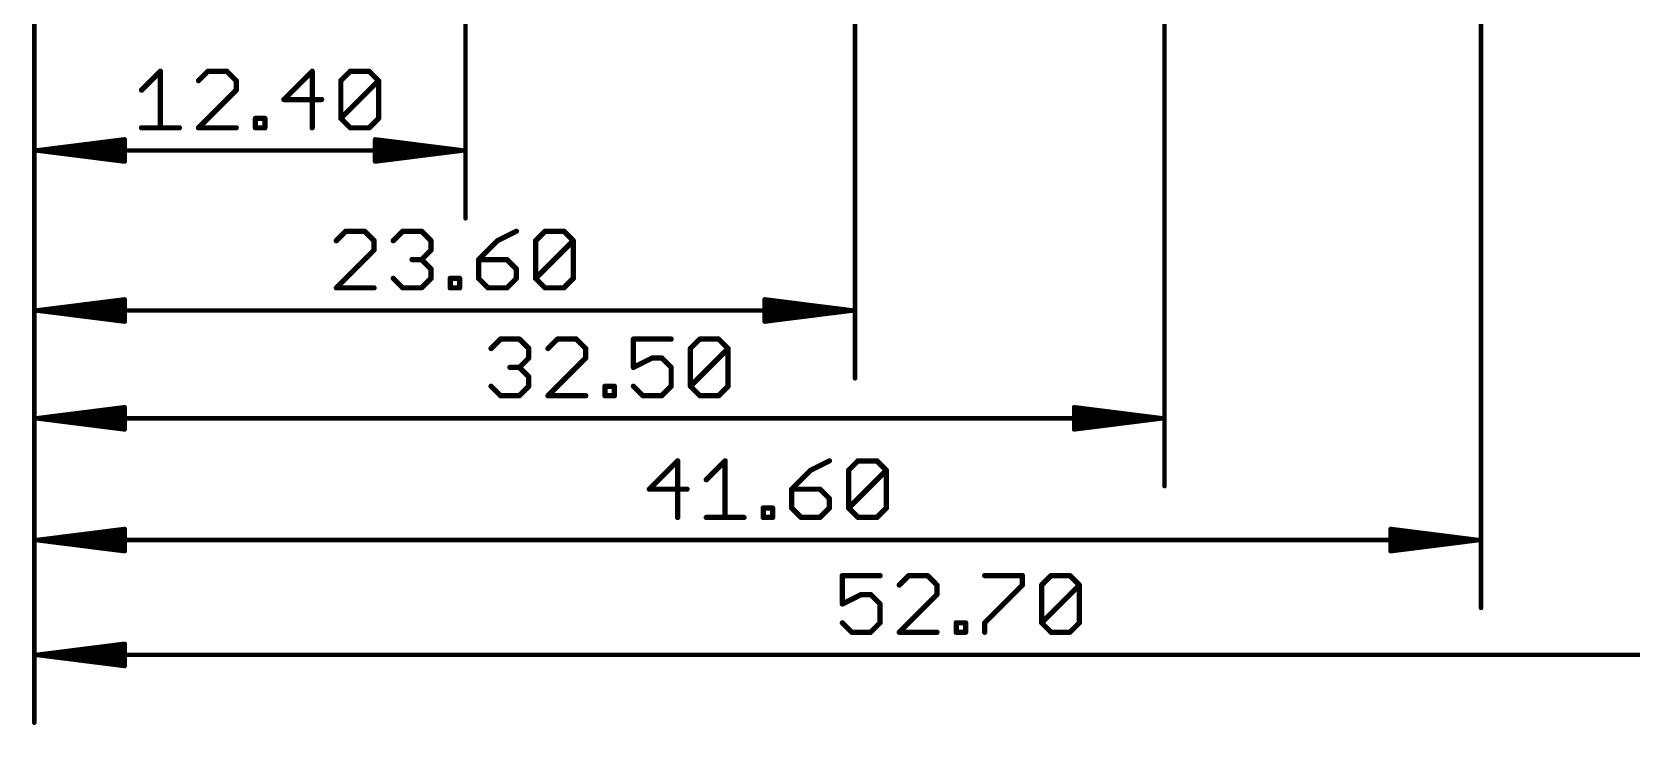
# Model space of a CAD drawing. Extents: x -8 to 72.9, y -20.5 to 38.
# Drawn here: x -0.07 to 45.94, y -20.52 to -0.6 of the extents above; entities that cross this region are included whole.
import ezdxf

# ---------------------------------------------------------------- set-up
doc = ezdxf.new("R2010")
doc.units = 0
doc.layers.add('47', color=253, linetype='CONTINUOUS')

msp = doc.modelspace()

# ---------------------------------------------------------------- linework, layer by layer
at = {"layer": '47'}
for points, const_width in [([(12.4, 7), (12.4, -5.95)], 0.13), ([(23.6, 7), (23.6, -10.55)], 0.13), ([(41.6, 7), (41.6, -17.15)], 0.13), ([(0, 5.8), (0, -5.95)], 0.13), ([(0, 5.7), (0, -17.15)], 0.13), ([(0, 5.6), (0, -13.65)], 0.13), ([(0, 4.2), (0, -10.55)], 0.13), ([(32.5, 4.1), (32.5, -13.65)], 0.13), ([(0, 3.9), (0, -20.45)], 0.13), ([(3.0852, -2.2646), (3.6275, -1.7223)], 0.1524), ([(3.6275, -1.7223), (3.6275, -3.3493)], 0.1524), ([(4.9935, -1.7223), (4.7224, -1.9935)], 0.1524), ([(5.5358, -1.7223), (4.9935, -1.7223)], 0.1524), ([(5.807, -1.9935), (5.5358, -1.7223)], 0.1524), ([(7.9916, -1.7223), (7.1781, -2.5358)], 0.1524), ([(7.9916, -3.3493), (7.9916, -1.7223)], 0.1524), ([(8.8152, -1.9935), (9.0864, -1.7223)], 0.1524), ([(9.0864, -1.7223), (9.6287, -1.7223)], 0.1524), ([(9.6287, -1.7223), (9.8999, -1.9935)], 0.1524), ([(4.7224, -3.3493), (5.807, -2.2646)], 0.1524), ([(5.807, -2.2646), (5.807, -1.9935)], 0.1524), ([(8.8152, -3.0781), (8.8152, -1.9935)], 0.1524), ([(8.8152, -3.0781), (9.8999, -1.9935)], 0.1524), ([(9.8999, -1.9935), (9.8999, -3.0781)], 0.1524), ([(7.1781, -2.5358), (8.2628, -2.5358)], 0.1524), ([(6.3595, -3.3493), (6.3595, -3.0781)], 0.1524), ([(6.3595, -3.0781), (6.6307, -3.0781)], 0.1524), ([(6.6307, -3.0781), (6.6307, -3.3493)], 0.1524), ([(9.0864, -3.3493), (8.8152, -3.0781)], 0.1524), ([(9.8999, -3.0781), (9.6287, -3.3493)], 0.1524), ([(0.065, -4), (2.6, -3.6808)], 0.13), ([(0.065, -4), (2.6, -3.74)], 0.13), ([(2.6, -3.6808), (2.6, -4.3192)], 0.13), ([(3.0852, -3.3493), (4.1699, -3.3493)], 0.1524), ([(5.807, -3.3493), (4.7224, -3.3493)], 0.1524), ([(6.6307, -3.3493), (6.3595, -3.3493)], 0.1524), ([(9.6287, -3.3493), (9.0864, -3.3493)], 0.1524), ([(12.335, -4), (9.8, -3.6808)], 0.13), ([(9.8, -3.6808), (9.8, -4.3192)], 0.13), ([(12.335, -4), (9.8, -3.74)], 0.13), ([(0.065, -4), (2.6, -3.87)], 0.13), ([(0.065, -4), (12.335, -4)], 0.13), ([(2.6, -4.3192), (0.065, -4)], 0.13), ([(2.6, -4.13), (0.065, -4)], 0.13), ([(2.6, -4.26), (0.065, -4)], 0.13), ([(12.335, -4), (9.8, -3.87)], 0.13), ([(9.8, -4.3192), (12.335, -4)], 0.13), ([(9.8, -4.13), (12.335, -4)], 0.13), ([(9.8, -4.26), (12.335, -4)], 0.13), ([(8.9564, -6.3223), (8.6852, -6.5935)], 0.1524), ([(9.4987, -6.3223), (8.9564, -6.3223)], 0.1524), ([(9.7699, -6.5935), (9.4987, -6.3223)], 0.1524), ([(10.3224, -6.5935), (10.5935, -6.3223)], 0.1524), ([(10.5935, -6.3223), (11.1359, -6.3223)], 0.1524), ([(11.1359, -6.3223), (11.407, -6.5935)], 0.1524), ([(13.8628, -6.3223), (13.3204, -6.5935)], 0.1524), ([(14.4152, -6.5935), (14.6864, -6.3223)], 0.1524), ([(14.6864, -6.3223), (15.2287, -6.3223)], 0.1524), ([(15.2287, -6.3223), (15.4999, -6.5935)], 0.1524), ([(8.6852, -7.9493), (9.7699, -6.8646)], 0.1524), ([(9.7699, -6.8646), (9.7699, -6.5935)], 0.1524), ([(11.407, -6.8646), (11.1359, -7.1358)], 0.1524), ([(11.407, -6.5935), (11.407, -6.8646)], 0.1524), ([(13.3204, -6.5935), (12.7781, -7.1358)], 0.1524), ([(14.4152, -7.6781), (14.4152, -6.5935)], 0.1524), ([(14.4152, -7.6781), (15.4999, -6.5935)], 0.1524), ([(15.4999, -6.5935), (15.4999, -7.6781)], 0.1524), ([(11.1359, -7.1358), (10.8647, -7.1358)], 0.1524), ([(11.1359, -7.1358), (11.407, -7.407)], 0.1524), ([(11.407, -7.407), (11.407, -7.6781)], 0.1524), ([(12.7781, -7.1358), (12.7781, -7.6781)], 0.1524), ([(13.5916, -7.1358), (12.7781, -7.1358)], 0.1524), ([(13.8628, -7.407), (13.5916, -7.1358)], 0.1524), ([(13.8628, -7.6781), (13.8628, -7.407)], 0.1524), ([(10.5935, -7.9493), (10.3224, -7.6781)], 0.1524), ([(11.407, -7.6781), (11.1359, -7.9493)], 0.1524), ([(11.9595, -7.9493), (11.9595, -7.6781)], 0.1524), ([(11.9595, -7.6781), (12.2307, -7.6781)], 0.1524), ([(12.2307, -7.6781), (12.2307, -7.9493)], 0.1524), ([(12.7781, -7.6781), (13.0493, -7.9493)], 0.1524), ([(13.5916, -7.9493), (13.8628, -7.6781)], 0.1524), ([(14.6864, -7.9493), (14.4152, -7.6781)], 0.1524), ([(15.4999, -7.6781), (15.2287, -7.9493)], 0.1524), ([(0.065, -8.6), (2.6, -8.2808)], 0.13), ([(0.065, -8.6), (2.6, -8.34)], 0.13), ([(2.6, -8.2808), (2.6, -8.9192)], 0.13), ([(9.7699, -7.9493), (8.6852, -7.9493)], 0.1524), ([(11.1359, -7.9493), (10.5935, -7.9493)], 0.1524), ([(12.2307, -7.9493), (11.9595, -7.9493)], 0.1524), ([(13.0493, -7.9493), (13.5916, -7.9493)], 0.1524), ([(15.2287, -7.9493), (14.6864, -7.9493)], 0.1524), ([(23.535, -8.6), (21, -8.2808)], 0.13), ([(21, -8.2808), (21, -8.9192)], 0.13), ([(23.535, -8.6), (21, -8.34)], 0.13), ([(0.065, -8.6), (2.6, -8.47)], 0.13), ([(0.065, -8.6), (23.535, -8.6)], 0.13), ([(2.6, -8.9192), (0.065, -8.6)], 0.13), ([(2.6, -8.73), (0.065, -8.6)], 0.13), ([(2.6, -8.86), (0.065, -8.6)], 0.13), ([(23.535, -8.6), (21, -8.47)], 0.13), ([(21, -8.9192), (23.535, -8.6)], 0.13), ([(21, -8.73), (23.535, -8.6)], 0.13), ([(21, -8.86), (23.535, -8.6)], 0.13), ([(13.1352, -9.6935), (13.4064, -9.4223)], 0.1524), ([(13.4064, -9.4223), (13.9487, -9.4223)], 0.1524), ([(13.9487, -9.4223), (14.2199, -9.6935)], 0.1524), ([(14.2199, -9.6935), (14.2199, -9.9646)], 0.1524), ([(15.0435, -9.4223), (14.7724, -9.6935)], 0.1524), ([(15.5859, -9.4223), (15.0435, -9.4223)], 0.1524), ([(15.857, -9.6935), (15.5859, -9.4223)], 0.1524), ([(15.857, -9.9646), (15.857, -9.6935)], 0.1524), ([(18.3128, -9.4223), (17.2281, -9.4223)], 0.1524), ([(17.2281, -9.4223), (17.2281, -10.2358)], 0.1524), ([(18.8652, -9.6935), (19.1364, -9.4223)], 0.1524), ([(18.8652, -10.7781), (18.8652, -9.6935)], 0.1524), ([(18.8652, -10.7781), (19.9499, -9.6935)], 0.1524), ([(19.1364, -9.4223), (19.6787, -9.4223)], 0.1524), ([(19.6787, -9.4223), (19.9499, -9.6935)], 0.1524), ([(19.9499, -9.6935), (19.9499, -10.7781)], 0.1524), ([(14.2199, -9.9646), (13.9487, -10.2358)], 0.1524), ([(14.7724, -11.0493), (15.857, -9.9646)], 0.1524), ([(17.2281, -10.2358), (17.7704, -9.9646)], 0.1524), ([(17.7704, -9.9646), (18.0416, -9.9646)], 0.1524), ([(18.0416, -9.9646), (18.3128, -10.2358)], 0.1524), ([(13.9487, -10.2358), (13.6775, -10.2358)], 0.1524), ([(13.9487, -10.2358), (14.2199, -10.507)], 0.1524), ([(14.2199, -10.507), (14.2199, -10.7781)], 0.1524), ([(18.3128, -10.2358), (18.3128, -10.7781)], 0.1524), ([(13.4064, -11.0493), (13.1352, -10.7781)], 0.1524), ([(13.9487, -11.0493), (13.4064, -11.0493)], 0.1524), ([(14.2199, -10.7781), (13.9487, -11.0493)], 0.1524), ([(15.857, -11.0493), (14.7724, -11.0493)], 0.1524), ([(16.4095, -11.0493), (16.4095, -10.7781)], 0.1524), ([(16.4095, -10.7781), (16.6807, -10.7781)], 0.1524), ([(16.6807, -11.0493), (16.4095, -11.0493)], 0.1524), ([(16.6807, -10.7781), (16.6807, -11.0493)], 0.1524), ([(17.4993, -11.0493), (17.2281, -10.7781)], 0.1524), ([(18.0416, -11.0493), (17.4993, -11.0493)], 0.1524), ([(18.3128, -10.7781), (18.0416, -11.0493)], 0.1524), ([(19.1364, -11.0493), (18.8652, -10.7781)], 0.1524), ([(19.6787, -11.0493), (19.1364, -11.0493)], 0.1524), ([(19.9499, -10.7781), (19.6787, -11.0493)], 0.1524), ([(0.065, -11.7), (2.6, -11.3808)], 0.13), ([(0.065, -11.7), (2.6, -11.44)], 0.13), ([(2.6, -11.3808), (2.6, -12.0192)], 0.13), ([(32.435, -11.7), (29.9, -11.3808)], 0.13), ([(29.9, -11.3808), (29.9, -12.0192)], 0.13), ([(32.435, -11.7), (29.9, -11.44)], 0.13), ([(0.065, -11.7), (2.6, -11.57)], 0.13), ([(0.065, -11.7), (32.435, -11.7)], 0.13), ([(2.6, -12.0192), (0.065, -11.7)], 0.13), ([(2.6, -11.83), (0.065, -11.7)], 0.13), ([(2.6, -11.96), (0.065, -11.7)], 0.13), ([(32.435, -11.7), (29.9, -11.57)], 0.13), ([(29.9, -12.0192), (32.435, -11.7)], 0.13), ([(29.9, -11.83), (32.435, -11.7)], 0.13), ([(29.9, -11.96), (32.435, -11.7)], 0.13), ([(18.4987, -12.9223), (17.6852, -13.7358)], 0.1524), ([(18.4987, -14.5493), (18.4987, -12.9223)], 0.1524), ([(19.3224, -13.4646), (19.8647, -12.9223)], 0.1524), ([(19.8647, -12.9223), (19.8647, -14.5493)], 0.1524), ([(22.8628, -12.9223), (22.3204, -13.1935)], 0.1524), ([(23.4152, -13.1935), (23.6864, -12.9223)], 0.1524), ([(23.6864, -12.9223), (24.2287, -12.9223)], 0.1524), ([(24.2287, -12.9223), (24.4999, -13.1935)], 0.1524), ([(22.3204, -13.1935), (21.7781, -13.7358)], 0.1524), ([(23.4152, -14.2781), (23.4152, -13.1935)], 0.1524), ([(23.4152, -14.2781), (24.4999, -13.1935)], 0.1524), ([(24.4999, -13.1935), (24.4999, -14.2781)], 0.1524), ([(17.6852, -13.7358), (18.7699, -13.7358)], 0.1524), ([(21.7781, -13.7358), (21.7781, -14.2781)], 0.1524), ([(22.5916, -13.7358), (21.7781, -13.7358)], 0.1524), ([(22.8628, -14.007), (22.5916, -13.7358)], 0.1524), ([(20.9595, -14.5493), (20.9595, -14.2781)], 0.1524), ([(20.9595, -14.2781), (21.2307, -14.2781)], 0.1524), ([(21.2307, -14.2781), (21.2307, -14.5493)], 0.1524), ([(21.7781, -14.2781), (22.0493, -14.5493)], 0.1524), ([(22.5916, -14.5493), (22.8628, -14.2781)], 0.1524), ([(22.8628, -14.2781), (22.8628, -14.007)], 0.1524), ([(23.6864, -14.5493), (23.4152, -14.2781)], 0.1524), ([(24.4999, -14.2781), (24.2287, -14.5493)], 0.1524), ([(19.3224, -14.5493), (20.407, -14.5493)], 0.1524), ([(21.2307, -14.5493), (20.9595, -14.5493)], 0.1524), ([(22.0493, -14.5493), (22.5916, -14.5493)], 0.1524), ([(24.2287, -14.5493), (23.6864, -14.5493)], 0.1524), ([(0.065, -15.2), (2.6, -14.8808)], 0.13), ([(0.065, -15.2), (2.6, -14.94)], 0.13), ([(0.065, -15.2), (2.6, -15.07)], 0.13), ([(0.065, -15.2), (41.535, -15.2)], 0.13), ([(2.6, -15.5192), (0.065, -15.2)], 0.13), ([(2.6, -15.33), (0.065, -15.2)], 0.13), ([(2.6, -15.46), (0.065, -15.2)], 0.13), ([(2.6, -14.8808), (2.6, -15.5192)], 0.13), ([(41.535, -15.2), (39, -14.8808)], 0.13), ([(39, -14.8808), (39, -15.5192)], 0.13), ([(41.535, -15.2), (39, -14.94)], 0.13), ([(41.535, -15.2), (39, -15.07)], 0.13), ([(39, -15.5192), (41.535, -15.2)], 0.13), ([(39, -15.33), (41.535, -15.2)], 0.13), ([(39, -15.46), (41.535, -15.2)], 0.13), ([(24.3199, -16.2223), (23.2352, -16.2223)], 0.1524), ([(23.2352, -16.2223), (23.2352, -17.0358)], 0.1524), ([(25.1435, -16.2223), (24.8724, -16.4935)], 0.1524), ([(25.6859, -16.2223), (25.1435, -16.2223)], 0.1524), ([(25.957, -16.4935), (25.6859, -16.2223)], 0.1524), ([(25.957, -16.7646), (25.957, -16.4935)], 0.1524), ([(27.3281, -16.2223), (28.4128, -16.2223)], 0.1524), ([(28.4128, -16.4935), (27.3281, -17.5781)], 0.1524), ([(28.4128, -16.2223), (28.4128, -16.4935)], 0.1524), ([(28.9652, -16.4935), (29.2364, -16.2223)], 0.1524), ([(28.9652, -17.5781), (28.9652, -16.4935)], 0.1524), ([(28.9652, -17.5781), (30.0499, -16.4935)], 0.1524), ([(29.2364, -16.2223), (29.7787, -16.2223)], 0.1524), ([(29.7787, -16.2223), (30.0499, -16.4935)], 0.1524), ([(30.0499, -16.4935), (30.0499, -17.5781)], 0.1524), ([(23.2352, -17.0358), (23.7775, -16.7646)], 0.1524), ([(23.7775, -16.7646), (24.0487, -16.7646)], 0.1524), ([(24.0487, -16.7646), (24.3199, -17.0358)], 0.1524), ([(24.3199, -17.0358), (24.3199, -17.5781)], 0.1524), ([(24.8724, -17.8493), (25.957, -16.7646)], 0.1524), ([(23.5064, -17.8493), (23.2352, -17.5781)], 0.1524), ([(24.0487, -17.8493), (23.5064, -17.8493)], 0.1524), ([(24.3199, -17.5781), (24.0487, -17.8493)], 0.1524), ([(25.957, -17.8493), (24.8724, -17.8493)], 0.1524), ([(26.5095, -17.8493), (26.5095, -17.5781)], 0.1524), ([(26.5095, -17.5781), (26.7807, -17.5781)], 0.1524), ([(26.7807, -17.8493), (26.5095, -17.8493)], 0.1524), ([(26.7807, -17.5781), (26.7807, -17.8493)], 0.1524), ([(27.3281, -17.5781), (27.3281, -17.8493)], 0.1524), ([(29.2364, -17.8493), (28.9652, -17.5781)], 0.1524), ([(29.7787, -17.8493), (29.2364, -17.8493)], 0.1524), ([(30.0499, -17.5781), (29.7787, -17.8493)], 0.1524), ([(0.065, -18.5), (2.6, -18.1808)], 0.13), ([(0.065, -18.5), (2.6, -18.24)], 0.13), ([(0.065, -18.5), (2.6, -18.37)], 0.13), ([(2.6, -18.1808), (2.6, -18.8192)], 0.13), ([(0.065, -18.5), (52.635, -18.5)], 0.13), ([(2.6, -18.8192), (0.065, -18.5)], 0.13), ([(2.6, -18.63), (0.065, -18.5)], 0.13), ([(2.6, -18.76), (0.065, -18.5)], 0.13)]:
    msp.add_lwpolyline(points, dxfattribs=dict(at, const_width=const_width))
for points, const_width in [([(3.6656, -1.7223, 1), (3.5894, -1.7223)], 0.0762), ([(3.6545, -1.7493, 1), (3.6006, -1.6954)], 0.0762), ([(4.9935, -1.6842, 1), (4.9935, -1.7604)], 0.0762), ([(5.0205, -1.7493, 1), (4.9666, -1.6954)], 0.0762), ([(5.5628, -1.6954, 1), (5.5089, -1.7493)], 0.0762), ([(5.5358, -1.7604, 1), (5.5358, -1.6842)], 0.0762), ([(8.0297, -1.7223, 1), (7.9535, -1.7223)], 0.0762), ([(8.0185, -1.7493, 1), (7.9646, -1.6954)], 0.0762), ([(9.0864, -1.6842, 1), (9.0864, -1.7604)], 0.0762), ([(9.1134, -1.7493, 1), (9.0595, -1.6954)], 0.0762), ([(9.6557, -1.6954, 1), (9.6018, -1.7493)], 0.0762), ([(9.6287, -1.7604, 1), (9.6287, -1.6842)], 0.0762), ([(3.0583, -2.2377, 1), (3.1121, -2.2916)], 0.0762), ([(4.6954, -1.9665, 1), (4.7493, -2.0204)], 0.0762), ([(5.8451, -1.9935, 1), (5.7689, -1.9935)], 0.0762), ([(5.7689, -2.2646, 1), (5.8451, -2.2646)], 0.0762), ([(5.7801, -2.0204, 1), (5.834, -1.9665)], 0.0762), ([(5.834, -2.2916, 1), (5.7801, -2.2377)], 0.0762), ([(8.8533, -1.9935, 1), (8.7771, -1.9935)], 0.0762), ([(8.7883, -1.9665, 1), (8.8422, -2.0204)], 0.0762), ([(9.938, -1.9935, 1), (9.8618, -1.9935)], 0.0762), ([(9.9268, -2.0204, 1), (9.873, -1.9665)], 0.0762), ([(9.873, -2.0204, 1), (9.9268, -1.9665)], 0.0762), ([(7.1781, -2.4977, 1), (7.1781, -2.5739)], 0.0762), ([(7.1511, -2.5089, 1), (7.205, -2.5627)], 0.0762), ([(8.2628, -2.5739, 1), (8.2628, -2.4977)], 0.0762), ([(6.3976, -3.0781, 1), (6.3214, -3.0781)], 0.0762), ([(6.3595, -3.04, 1), (6.3595, -3.1162)], 0.0762), ([(6.6688, -3.0781, 1), (6.5926, -3.0781)], 0.0762), ([(6.6307, -3.1162, 1), (6.6307, -3.04)], 0.0762), ([(8.8422, -3.0512, 1), (8.7883, -3.1051)], 0.0762), ([(8.7883, -3.0512, 1), (8.8422, -3.1051)], 0.0762), ([(8.7771, -3.0781, 1), (8.8533, -3.0781)], 0.0762), ([(9.8618, -3.0781, 1), (9.938, -3.0781)], 0.0762), ([(9.9268, -3.1051, 1), (9.873, -3.0512)], 0.0762), ([(2.6325, -3.6808, 1), (2.5675, -3.6808)], 0.065), ([(2.6041, -3.713, 1), (2.5959, -3.6485)], 0.065), ([(2.6033, -3.7723, 1), (2.5967, -3.7077)], 0.065), ([(3.0852, -3.3112, 1), (3.0852, -3.3874)], 0.0762), ([(3.5894, -3.3493, 1), (3.6656, -3.3493)], 0.0762), ([(4.1699, -3.3874, 1), (4.1699, -3.3112)], 0.0762), ([(4.7224, -3.3112, 1), (4.7224, -3.3874)], 0.0762), ([(4.6954, -3.3224, 1), (4.7493, -3.3762)], 0.0762), ([(5.807, -3.3874, 1), (5.807, -3.3112)], 0.0762), ([(6.3595, -3.3112, 1), (6.3595, -3.3874)], 0.0762), ([(6.3214, -3.3493, 1), (6.3976, -3.3493)], 0.0762), ([(6.5926, -3.3493, 1), (6.6688, -3.3493)], 0.0762), ([(6.6307, -3.3874, 1), (6.6307, -3.3112)], 0.0762), ([(7.9535, -3.3493, 1), (8.0297, -3.3493)], 0.0762), ([(9.0864, -3.3112, 1), (9.0864, -3.3874)], 0.0762), ([(9.0595, -3.3762, 1), (9.1134, -3.3224)], 0.0762), ([(9.6018, -3.3224, 1), (9.6557, -3.3762)], 0.0762), ([(9.6287, -3.3874, 1), (9.6287, -3.3112)], 0.0762), ([(9.8041, -3.6485, 1), (9.7959, -3.713)], 0.065), ([(9.8325, -3.6808, 1), (9.7675, -3.6808)], 0.065), ([(9.8033, -3.7077, 1), (9.7967, -3.7723)], 0.065), ([(0.065, -3.9675, 1), (0.065, -4.0325)], 0.065), ([(0.0691, -3.9678, 1), (0.0609, -4.0322)], 0.065), ([(0.0633, -3.9675, 1), (0.0667, -4.0325)], 0.065), ([(0.0667, -3.9675, 1), (0.0633, -4.0325)], 0.065), ([(0.0683, -3.9677, 1), (0.0617, -4.0323)], 0.065), ([(0.0617, -3.9677, 1), (0.0683, -4.0323)], 0.065), ([(0.0609, -3.9678, 1), (0.0691, -4.0322)], 0.065), ([(2.6017, -3.9025, 1), (2.5983, -3.8375)], 0.065), ([(2.5983, -4.1625, 1), (2.6017, -4.0975)], 0.065), ([(9.8017, -3.8375, 1), (9.7983, -3.9025)], 0.065), ([(9.7983, -4.0975, 1), (9.8017, -4.1625)], 0.065), ([(12.3391, -4.0322, 1), (12.3309, -3.9678)], 0.065), ([(12.3309, -4.0322, 1), (12.3391, -3.9678)], 0.065), ([(12.3383, -4.0323, 1), (12.3317, -3.9677)], 0.065), ([(12.3317, -4.0323, 1), (12.3383, -3.9677)], 0.065), ([(12.3333, -4.0325, 1), (12.3367, -3.9675)], 0.065), ([(12.3367, -4.0325, 1), (12.3333, -3.9675)], 0.065), ([(12.335, -4.0325, 1), (12.335, -3.9675)], 0.065), ([(2.5675, -4.3192, 1), (2.6325, -4.3192)], 0.065), ([(2.5959, -4.3515, 1), (2.6041, -4.287)], 0.065), ([(2.5967, -4.2923, 1), (2.6033, -4.2277)], 0.065), ([(9.7967, -4.2277, 1), (9.8033, -4.2923)], 0.065), ([(9.7959, -4.287, 1), (9.8041, -4.3515)], 0.065), ([(9.7675, -4.3192, 1), (9.8325, -4.3192)], 0.065), ([(-0.0325, -5.95, 1), (0.0325, -5.95)], 0.065), ([(12.3675, -5.95, 1), (12.4325, -5.95)], 0.065), ([(8.9564, -6.2842, 1), (8.9564, -6.3604)], 0.0762), ([(8.9833, -6.3493, 1), (8.9294, -6.2954)], 0.0762), ([(9.5256, -6.2954, 1), (9.4718, -6.3493)], 0.0762), ([(9.4987, -6.3604, 1), (9.4987, -6.2842)], 0.0762), ([(10.5935, -6.2842, 1), (10.5935, -6.3604)], 0.0762), ([(10.6205, -6.3493, 1), (10.5666, -6.2954)], 0.0762), ([(11.1628, -6.2954, 1), (11.1089, -6.3493)], 0.0762), ([(11.1359, -6.3604, 1), (11.1359, -6.2842)], 0.0762), ([(13.8798, -6.3564, 1), (13.8457, -6.2882)], 0.0762), ([(14.6864, -6.2842, 1), (14.6864, -6.3604)], 0.0762), ([(14.7134, -6.3493, 1), (14.6595, -6.2954)], 0.0762), ([(15.2557, -6.2954, 1), (15.2018, -6.3493)], 0.0762), ([(15.2287, -6.3604, 1), (15.2287, -6.2842)], 0.0762), ([(8.6583, -6.5665, 1), (8.7121, -6.6204)], 0.0762), ([(9.808, -6.5935, 1), (9.7318, -6.5935)], 0.0762), ([(9.7318, -6.8646, 1), (9.808, -6.8646)], 0.0762), ([(9.7429, -6.6204, 1), (9.7968, -6.5665)], 0.0762), ([(9.7968, -6.8916, 1), (9.7429, -6.8377)], 0.0762), ([(10.2954, -6.5665, 1), (10.3493, -6.6204)], 0.0762), ([(11.4451, -6.5935, 1), (11.3689, -6.5935)], 0.0762), ([(11.3689, -6.8646, 1), (11.4451, -6.8646)], 0.0762), ([(11.3801, -6.6204, 1), (11.434, -6.5665)], 0.0762), ([(11.434, -6.8916, 1), (11.3801, -6.8377)], 0.0762), ([(13.3034, -6.5594, 1), (13.3375, -6.6276)], 0.0762), ([(13.3474, -6.6204, 1), (13.2935, -6.5665)], 0.0762), ([(14.4533, -6.5935, 1), (14.3771, -6.5935)], 0.0762), ([(14.3883, -6.5665, 1), (14.4422, -6.6204)], 0.0762), ([(15.538, -6.5935, 1), (15.4618, -6.5935)], 0.0762), ([(15.5268, -6.6204, 1), (15.473, -6.5665)], 0.0762), ([(15.473, -6.6204, 1), (15.5268, -6.5665)], 0.0762), ([(10.8647, -7.0977, 1), (10.8647, -7.1739)], 0.0762), ([(11.1628, -7.1089, 1), (11.1089, -7.1627)], 0.0762), ([(11.1089, -7.1089, 1), (11.1628, -7.1627)], 0.0762), ([(11.1359, -7.1739, 1), (11.1359, -7.0977)], 0.0762), ([(11.4451, -7.407, 1), (11.3689, -7.407)], 0.0762), ([(11.3801, -7.4339, 1), (11.434, -7.38)], 0.0762), ([(12.8162, -7.1358, 1), (12.74, -7.1358)], 0.0762), ([(12.7781, -7.0977, 1), (12.7781, -7.1739)], 0.0762), ([(12.7511, -7.1089, 1), (12.805, -7.1627)], 0.0762), ([(13.6185, -7.1089, 1), (13.5646, -7.1627)], 0.0762), ([(13.5916, -7.1739, 1), (13.5916, -7.0977)], 0.0762), ([(13.9009, -7.407, 1), (13.8247, -7.407)], 0.0762), ([(13.8358, -7.4339, 1), (13.8897, -7.38)], 0.0762), ([(10.3493, -7.6512, 1), (10.2954, -7.7051)], 0.0762), ([(11.3689, -7.6781, 1), (11.4451, -7.6781)], 0.0762), ([(11.434, -7.7051, 1), (11.3801, -7.6512)], 0.0762), ([(11.9976, -7.6781, 1), (11.9214, -7.6781)], 0.0762), ([(11.9595, -7.64, 1), (11.9595, -7.7162)], 0.0762), ([(12.2688, -7.6781, 1), (12.1926, -7.6781)], 0.0762), ([(12.2307, -7.7162, 1), (12.2307, -7.64)], 0.0762), ([(12.805, -7.6512, 1), (12.7511, -7.7051)], 0.0762), ([(12.74, -7.6781, 1), (12.8162, -7.6781)], 0.0762), ([(13.8247, -7.6781, 1), (13.9009, -7.6781)], 0.0762), ([(13.8897, -7.7051, 1), (13.8358, -7.6512)], 0.0762), ([(14.4422, -7.6512, 1), (14.3883, -7.7051)], 0.0762), ([(14.3883, -7.6512, 1), (14.4422, -7.7051)], 0.0762), ([(14.3771, -7.6781, 1), (14.4533, -7.6781)], 0.0762), ([(15.4618, -7.6781, 1), (15.538, -7.6781)], 0.0762), ([(15.5268, -7.7051, 1), (15.473, -7.6512)], 0.0762), ([(2.6325, -8.2808, 1), (2.5675, -8.2808)], 0.065), ([(2.6041, -8.313, 1), (2.5959, -8.2485)], 0.065), ([(2.6033, -8.3723, 1), (2.5967, -8.3077)], 0.065), ([(8.6852, -7.9112, 1), (8.6852, -7.9874)], 0.0762), ([(8.6583, -7.9224, 1), (8.7121, -7.9762)], 0.0762), ([(9.7699, -7.9874, 1), (9.7699, -7.9112)], 0.0762), ([(10.5935, -7.9112, 1), (10.5935, -7.9874)], 0.0762), ([(10.5666, -7.9762, 1), (10.6205, -7.9224)], 0.0762), ([(11.1089, -7.9224, 1), (11.1628, -7.9762)], 0.0762), ([(11.1359, -7.9874, 1), (11.1359, -7.9112)], 0.0762), ([(11.9595, -7.9112, 1), (11.9595, -7.9874)], 0.0762), ([(11.9214, -7.9493, 1), (11.9976, -7.9493)], 0.0762), ([(12.1926, -7.9493, 1), (12.2688, -7.9493)], 0.0762), ([(12.2307, -7.9874, 1), (12.2307, -7.9112)], 0.0762), ([(13.0493, -7.9112, 1), (13.0493, -7.9874)], 0.0762), ([(13.0223, -7.9762, 1), (13.0762, -7.9224)], 0.0762), ([(13.5646, -7.9224, 1), (13.6185, -7.9762)], 0.0762), ([(13.5916, -7.9874, 1), (13.5916, -7.9112)], 0.0762), ([(14.6864, -7.9112, 1), (14.6864, -7.9874)], 0.0762), ([(14.6595, -7.9762, 1), (14.7134, -7.9224)], 0.0762), ([(15.2018, -7.9224, 1), (15.2557, -7.9762)], 0.0762), ([(15.2287, -7.9874, 1), (15.2287, -7.9112)], 0.0762), ([(21.0041, -8.2485, 1), (20.9959, -8.313)], 0.065), ([(21.0325, -8.2808, 1), (20.9675, -8.2808)], 0.065), ([(21.0033, -8.3077, 1), (20.9967, -8.3723)], 0.065), ([(0.065, -8.5675, 1), (0.065, -8.6325)], 0.065), ([(0.0691, -8.5678, 1), (0.0609, -8.6322)], 0.065), ([(0.0633, -8.5675, 1), (0.0667, -8.6325)], 0.065), ([(0.0667, -8.5675, 1), (0.0633, -8.6325)], 0.065), ([(0.0683, -8.5677, 1), (0.0617, -8.6323)], 0.065), ([(0.0617, -8.5677, 1), (0.0683, -8.6323)], 0.065), ([(0.0609, -8.5678, 1), (0.0691, -8.6322)], 0.065), ([(2.6017, -8.5025, 1), (2.5983, -8.4375)], 0.065), ([(2.5983, -8.7625, 1), (2.6017, -8.6975)], 0.065), ([(21.0017, -8.4375, 1), (20.9983, -8.5025)], 0.065), ([(20.9983, -8.6975, 1), (21.0017, -8.7625)], 0.065), ([(23.5391, -8.6322, 1), (23.5309, -8.5678)], 0.065), ([(23.5309, -8.6322, 1), (23.5391, -8.5678)], 0.065), ([(23.5383, -8.6323, 1), (23.5317, -8.5677)], 0.065), ([(23.5317, -8.6323, 1), (23.5383, -8.5677)], 0.065), ([(23.5333, -8.6325, 1), (23.5367, -8.5675)], 0.065), ([(23.5367, -8.6325, 1), (23.5333, -8.5675)], 0.065), ([(23.535, -8.6325, 1), (23.535, -8.5675)], 0.065), ([(2.5675, -8.9192, 1), (2.6325, -8.9192)], 0.065), ([(2.5959, -8.9515, 1), (2.6041, -8.887)], 0.065), ([(2.5967, -8.8923, 1), (2.6033, -8.8277)], 0.065), ([(20.9967, -8.8277, 1), (21.0033, -8.8923)], 0.065), ([(20.9959, -8.887, 1), (21.0041, -8.9515)], 0.065), ([(20.9675, -8.9192, 1), (21.0325, -8.9192)], 0.065), ([(13.1083, -9.6665, 1), (13.1621, -9.7204)], 0.0762), ([(13.4064, -9.3842, 1), (13.4064, -9.4604)], 0.0762), ([(13.4333, -9.4493, 1), (13.3794, -9.3954)], 0.0762), ([(13.9756, -9.3954, 1), (13.9218, -9.4493)], 0.0762), ([(13.9487, -9.4604, 1), (13.9487, -9.3842)], 0.0762), ([(14.258, -9.6935, 1), (14.1818, -9.6935)], 0.0762), ([(14.1929, -9.7204, 1), (14.2468, -9.6665)], 0.0762), ([(14.7454, -9.6665, 1), (14.7993, -9.7204)], 0.0762), ([(15.0435, -9.3842, 1), (15.0435, -9.4604)], 0.0762), ([(15.0705, -9.4493, 1), (15.0166, -9.3954)], 0.0762), ([(15.6128, -9.3954, 1), (15.5589, -9.4493)], 0.0762), ([(15.5859, -9.4604, 1), (15.5859, -9.3842)], 0.0762), ([(15.8951, -9.6935, 1), (15.8189, -9.6935)], 0.0762), ([(15.8301, -9.7204, 1), (15.884, -9.6665)], 0.0762), ([(17.2281, -9.3842, 1), (17.2281, -9.4604)], 0.0762), ([(17.2662, -9.4223, 1), (17.19, -9.4223)], 0.0762), ([(18.3128, -9.4604, 1), (18.3128, -9.3842)], 0.0762), ([(18.9033, -9.6935, 1), (18.8271, -9.6935)], 0.0762), ([(18.8383, -9.6665, 1), (18.8922, -9.7204)], 0.0762), ([(19.1364, -9.3842, 1), (19.1364, -9.4604)], 0.0762), ([(19.1634, -9.4493, 1), (19.1095, -9.3954)], 0.0762), ([(19.7057, -9.3954, 1), (19.6518, -9.4493)], 0.0762), ([(19.6787, -9.4604, 1), (19.6787, -9.3842)], 0.0762), ([(19.988, -9.6935, 1), (19.9118, -9.6935)], 0.0762), ([(19.9768, -9.7204, 1), (19.923, -9.6665)], 0.0762), ([(19.923, -9.7204, 1), (19.9768, -9.6665)], 0.0762), ([(14.1818, -9.9646, 1), (14.258, -9.9646)], 0.0762), ([(14.2468, -9.9916, 1), (14.1929, -9.9377)], 0.0762), ([(15.8189, -9.9646, 1), (15.8951, -9.9646)], 0.0762), ([(15.884, -9.9916, 1), (15.8301, -9.9377)], 0.0762), ([(17.7704, -9.9265, 1), (17.7704, -10.0027)], 0.0762), ([(17.7875, -9.9987, 1), (17.7534, -9.9306)], 0.0762), ([(18.0685, -9.9377, 1), (18.0146, -9.9916)], 0.0762), ([(18.0416, -10.0027, 1), (18.0416, -9.9265)], 0.0762), ([(-0.0325, -10.55, 1), (0.0325, -10.55)], 0.065), ([(13.6775, -10.1977, 1), (13.6775, -10.2739)], 0.0762), ([(13.9756, -10.2089, 1), (13.9218, -10.2627)], 0.0762), ([(13.9218, -10.2089, 1), (13.9756, -10.2627)], 0.0762), ([(13.9487, -10.2739, 1), (13.9487, -10.1977)], 0.0762), ([(14.258, -10.507, 1), (14.1818, -10.507)], 0.0762), ([(14.1929, -10.5339, 1), (14.2468, -10.48)], 0.0762), ([(17.2111, -10.2017, 1), (17.2451, -10.2699)], 0.0762), ([(17.19, -10.2358, 1), (17.2662, -10.2358)], 0.0762), ([(18.3509, -10.2358, 1), (18.2747, -10.2358)], 0.0762), ([(18.2858, -10.2627, 1), (18.3397, -10.2089)], 0.0762), ([(23.5675, -10.55, 1), (23.6325, -10.55)], 0.065), ([(13.1621, -10.7512, 1), (13.1083, -10.8051)], 0.0762), ([(13.4064, -11.0112, 1), (13.4064, -11.0874)], 0.0762), ([(13.3794, -11.0762, 1), (13.4333, -11.0224)], 0.0762), ([(13.9218, -11.0224, 1), (13.9756, -11.0762)], 0.0762), ([(13.9487, -11.0874, 1), (13.9487, -11.0112)], 0.0762), ([(14.1818, -10.7781, 1), (14.258, -10.7781)], 0.0762), ([(14.2468, -10.8051, 1), (14.1929, -10.7512)], 0.0762), ([(14.7724, -11.0112, 1), (14.7724, -11.0874)], 0.0762), ([(14.7454, -11.0224, 1), (14.7993, -11.0762)], 0.0762), ([(15.857, -11.0874, 1), (15.857, -11.0112)], 0.0762), ([(16.4476, -10.7781, 1), (16.3714, -10.7781)], 0.0762), ([(16.4095, -10.74, 1), (16.4095, -10.8162)], 0.0762), ([(16.4095, -11.0112, 1), (16.4095, -11.0874)], 0.0762), ([(16.3714, -11.0493, 1), (16.4476, -11.0493)], 0.0762), ([(16.7188, -10.7781, 1), (16.6426, -10.7781)], 0.0762), ([(16.6426, -11.0493, 1), (16.7188, -11.0493)], 0.0762), ([(16.6807, -10.8162, 1), (16.6807, -10.74)], 0.0762), ([(16.6807, -11.0874, 1), (16.6807, -11.0112)], 0.0762), ([(17.255, -10.7512, 1), (17.2011, -10.8051)], 0.0762), ([(17.4993, -11.0112, 1), (17.4993, -11.0874)], 0.0762), ([(17.4723, -11.0762, 1), (17.5262, -11.0224)], 0.0762), ([(18.0146, -11.0224, 1), (18.0685, -11.0762)], 0.0762), ([(18.0416, -11.0874, 1), (18.0416, -11.0112)], 0.0762), ([(18.2747, -10.7781, 1), (18.3509, -10.7781)], 0.0762), ([(18.3397, -10.8051, 1), (18.2858, -10.7512)], 0.0762), ([(18.8922, -10.7512, 1), (18.8383, -10.8051)], 0.0762), ([(18.8383, -10.7512, 1), (18.8922, -10.8051)], 0.0762), ([(18.8271, -10.7781, 1), (18.9033, -10.7781)], 0.0762), ([(19.1364, -11.0112, 1), (19.1364, -11.0874)], 0.0762), ([(19.1095, -11.0762, 1), (19.1634, -11.0224)], 0.0762), ([(19.6518, -11.0224, 1), (19.7057, -11.0762)], 0.0762), ([(19.6787, -11.0874, 1), (19.6787, -11.0112)], 0.0762), ([(19.9118, -10.7781, 1), (19.988, -10.7781)], 0.0762), ([(19.9768, -10.8051, 1), (19.923, -10.7512)], 0.0762), ([(2.6325, -11.3808, 1), (2.5675, -11.3808)], 0.065), ([(2.6041, -11.413, 1), (2.5959, -11.3485)], 0.065), ([(2.6033, -11.4723, 1), (2.5967, -11.4077)], 0.065), ([(29.9041, -11.3485, 1), (29.8959, -11.413)], 0.065), ([(29.9325, -11.3808, 1), (29.8675, -11.3808)], 0.065), ([(29.9033, -11.4077, 1), (29.8967, -11.4723)], 0.065), ([(0.065, -11.6675, 1), (0.065, -11.7325)], 0.065), ([(0.0691, -11.6678, 1), (0.0609, -11.7322)], 0.065), ([(0.0633, -11.6675, 1), (0.0667, -11.7325)], 0.065), ([(0.0667, -11.6675, 1), (0.0633, -11.7325)], 0.065), ([(0.0683, -11.6677, 1), (0.0617, -11.7323)], 0.065), ([(0.0617, -11.6677, 1), (0.0683, -11.7323)], 0.065), ([(0.0609, -11.6678, 1), (0.0691, -11.7322)], 0.065), ([(2.5959, -12.0515, 1), (2.6041, -11.987)], 0.065), ([(2.5967, -11.9923, 1), (2.6033, -11.9277)], 0.065), ([(2.6017, -11.6025, 1), (2.5983, -11.5375)], 0.065), ([(2.5983, -11.8625, 1), (2.6017, -11.7975)], 0.065), ([(29.9017, -11.5375, 1), (29.8983, -11.6025)], 0.065), ([(29.8983, -11.7975, 1), (29.9017, -11.8625)], 0.065), ([(29.8967, -11.9277, 1), (29.9033, -11.9923)], 0.065), ([(29.8959, -11.987, 1), (29.9041, -12.0515)], 0.065), ([(32.4391, -11.7322, 1), (32.4309, -11.6678)], 0.065), ([(32.4309, -11.7322, 1), (32.4391, -11.6678)], 0.065), ([(32.4383, -11.7323, 1), (32.4317, -11.6677)], 0.065), ([(32.4317, -11.7323, 1), (32.4383, -11.6677)], 0.065), ([(32.4333, -11.7325, 1), (32.4367, -11.6675)], 0.065), ([(32.4367, -11.7325, 1), (32.4333, -11.6675)], 0.065), ([(32.435, -11.7325, 1), (32.435, -11.6675)], 0.065), ([(2.5675, -12.0192, 1), (2.6325, -12.0192)], 0.065), ([(29.8675, -12.0192, 1), (29.9325, -12.0192)], 0.065), ([(18.5368, -12.9223, 1), (18.4606, -12.9223)], 0.0762), ([(18.5256, -12.9493, 1), (18.4718, -12.8954)], 0.0762), ([(19.9028, -12.9223, 1), (19.8266, -12.9223)], 0.0762), ([(19.8916, -12.9493, 1), (19.8377, -12.8954)], 0.0762), ([(22.8798, -12.9564, 1), (22.8457, -12.8882)], 0.0762), ([(23.6864, -12.8842, 1), (23.6864, -12.9604)], 0.0762), ([(23.7134, -12.9493, 1), (23.6595, -12.8954)], 0.0762), ([(24.2557, -12.8954, 1), (24.2018, -12.9493)], 0.0762), ([(24.2287, -12.9604, 1), (24.2287, -12.8842)], 0.0762), ([(22.3034, -13.1594, 1), (22.3375, -13.2276)], 0.0762), ([(22.3474, -13.2204, 1), (22.2935, -13.1665)], 0.0762), ([(23.4533, -13.1935, 1), (23.3771, -13.1935)], 0.0762), ([(23.3883, -13.1665, 1), (23.4422, -13.2204)], 0.0762), ([(24.538, -13.1935, 1), (24.4618, -13.1935)], 0.0762), ([(24.5268, -13.2204, 1), (24.473, -13.1665)], 0.0762), ([(24.473, -13.2204, 1), (24.5268, -13.1665)], 0.0762), ([(-0.0325, -13.65, 1), (0.0325, -13.65)], 0.065), ([(17.6852, -13.6977, 1), (17.6852, -13.7739)], 0.0762), ([(17.6583, -13.7089, 1), (17.7121, -13.7627)], 0.0762), ([(18.7699, -13.7739, 1), (18.7699, -13.6977)], 0.0762), ([(19.2954, -13.4377, 1), (19.3493, -13.4916)], 0.0762), ([(21.8162, -13.7358, 1), (21.74, -13.7358)], 0.0762), ([(21.7781, -13.6977, 1), (21.7781, -13.7739)], 0.0762), ([(21.7511, -13.7089, 1), (21.805, -13.7627)], 0.0762), ([(22.6185, -13.7089, 1), (22.5646, -13.7627)], 0.0762), ([(22.5916, -13.7739, 1), (22.5916, -13.6977)], 0.0762), ([(32.4675, -13.65, 1), (32.5325, -13.65)], 0.065), ([(20.9976, -14.2781, 1), (20.9214, -14.2781)], 0.0762), ([(20.9595, -14.24, 1), (20.9595, -14.3162)], 0.0762), ([(21.2688, -14.2781, 1), (21.1926, -14.2781)], 0.0762), ([(21.2307, -14.3162, 1), (21.2307, -14.24)], 0.0762), ([(21.805, -14.2512, 1), (21.7511, -14.3051)], 0.0762), ([(21.74, -14.2781, 1), (21.8162, -14.2781)], 0.0762), ([(22.9009, -14.007, 1), (22.8247, -14.007)], 0.0762), ([(22.8247, -14.2781, 1), (22.9009, -14.2781)], 0.0762), ([(22.8358, -14.0339, 1), (22.8897, -13.98)], 0.0762), ([(22.8897, -14.3051, 1), (22.8358, -14.2512)], 0.0762), ([(23.4422, -14.2512, 1), (23.3883, -14.3051)], 0.0762), ([(23.3883, -14.2512, 1), (23.4422, -14.3051)], 0.0762), ([(23.3771, -14.2781, 1), (23.4533, -14.2781)], 0.0762), ([(24.4618, -14.2781, 1), (24.538, -14.2781)], 0.0762), ([(24.5268, -14.3051, 1), (24.473, -14.2512)], 0.0762), ([(18.4606, -14.5493, 1), (18.5368, -14.5493)], 0.0762), ([(19.3224, -14.5112, 1), (19.3224, -14.5874)], 0.0762), ([(19.8266, -14.5493, 1), (19.9028, -14.5493)], 0.0762), ([(20.407, -14.5874, 1), (20.407, -14.5112)], 0.0762), ([(20.9595, -14.5112, 1), (20.9595, -14.5874)], 0.0762), ([(20.9214, -14.5493, 1), (20.9976, -14.5493)], 0.0762), ([(21.1926, -14.5493, 1), (21.2688, -14.5493)], 0.0762), ([(21.2307, -14.5874, 1), (21.2307, -14.5112)], 0.0762), ([(22.0493, -14.5112, 1), (22.0493, -14.5874)], 0.0762), ([(22.0223, -14.5762, 1), (22.0762, -14.5224)], 0.0762), ([(22.5646, -14.5224, 1), (22.6185, -14.5762)], 0.0762), ([(22.5916, -14.5874, 1), (22.5916, -14.5112)], 0.0762), ([(23.6864, -14.5112, 1), (23.6864, -14.5874)], 0.0762), ([(23.6595, -14.5762, 1), (23.7134, -14.5224)], 0.0762), ([(24.2018, -14.5224, 1), (24.2557, -14.5762)], 0.0762), ([(24.2287, -14.5874, 1), (24.2287, -14.5112)], 0.0762), ([(0.065, -15.1675, 1), (0.065, -15.2325)], 0.065), ([(0.0691, -15.1678, 1), (0.0609, -15.2322)], 0.065), ([(0.0633, -15.1675, 1), (0.0667, -15.2325)], 0.065), ([(0.0667, -15.1675, 1), (0.0633, -15.2325)], 0.065), ([(0.0683, -15.1677, 1), (0.0617, -15.2323)], 0.065), ([(0.0617, -15.1677, 1), (0.0683, -15.2323)], 0.065), ([(0.0609, -15.1678, 1), (0.0691, -15.2322)], 0.065), ([(2.6325, -14.8808, 1), (2.5675, -14.8808)], 0.065), ([(2.6041, -14.913, 1), (2.5959, -14.8485)], 0.065), ([(2.6033, -14.9723, 1), (2.5967, -14.9077)], 0.065), ([(2.6017, -15.1025, 1), (2.5983, -15.0375)], 0.065), ([(39.0041, -14.8485, 1), (38.9959, -14.913)], 0.065), ([(39.0325, -14.8808, 1), (38.9675, -14.8808)], 0.065), ([(39.0033, -14.9077, 1), (38.9967, -14.9723)], 0.065), ([(39.0017, -15.0375, 1), (38.9983, -15.1025)], 0.065), ([(41.5391, -15.2322, 1), (41.5309, -15.1678)], 0.065), ([(41.5309, -15.2322, 1), (41.5391, -15.1678)], 0.065), ([(41.5383, -15.2323, 1), (41.5317, -15.1677)], 0.065), ([(41.5317, -15.2323, 1), (41.5383, -15.1677)], 0.065), ([(41.5333, -15.2325, 1), (41.5367, -15.1675)], 0.065), ([(41.5367, -15.2325, 1), (41.5333, -15.1675)], 0.065), ([(41.535, -15.2325, 1), (41.535, -15.1675)], 0.065), ([(2.5675, -15.5192, 1), (2.6325, -15.5192)], 0.065), ([(2.5959, -15.5515, 1), (2.6041, -15.487)], 0.065), ([(2.5967, -15.4923, 1), (2.6033, -15.4277)], 0.065), ([(2.5983, -15.3625, 1), (2.6017, -15.2975)], 0.065), ([(38.9983, -15.2975, 1), (39.0017, -15.3625)], 0.065), ([(38.9967, -15.4277, 1), (39.0033, -15.4923)], 0.065), ([(38.9959, -15.487, 1), (39.0041, -15.5515)], 0.065), ([(38.9675, -15.5192, 1), (39.0325, -15.5192)], 0.065), ([(23.2352, -16.1842, 1), (23.2352, -16.2604)], 0.0762), ([(23.2733, -16.2223, 1), (23.1971, -16.2223)], 0.0762), ([(24.3199, -16.2604, 1), (24.3199, -16.1842)], 0.0762), ([(24.8454, -16.4665, 1), (24.8993, -16.5204)], 0.0762), ([(25.1435, -16.1842, 1), (25.1435, -16.2604)], 0.0762), ([(25.1705, -16.2493, 1), (25.1166, -16.1954)], 0.0762), ([(25.7128, -16.1954, 1), (25.6589, -16.2493)], 0.0762), ([(25.6859, -16.2604, 1), (25.6859, -16.1842)], 0.0762), ([(25.9951, -16.4935, 1), (25.9189, -16.4935)], 0.0762), ([(25.9301, -16.5204, 1), (25.984, -16.4665)], 0.0762), ([(27.3281, -16.1842, 1), (27.3281, -16.2604)], 0.0762), ([(28.4509, -16.2223, 1), (28.3747, -16.2223)], 0.0762), ([(28.3747, -16.4935, 1), (28.4509, -16.4935)], 0.0762), ([(28.4397, -16.5204, 1), (28.3858, -16.4665)], 0.0762), ([(28.4128, -16.2604, 1), (28.4128, -16.1842)], 0.0762), ([(29.0033, -16.4935, 1), (28.9271, -16.4935)], 0.0762), ([(28.9383, -16.4665, 1), (28.9922, -16.5204)], 0.0762), ([(29.2364, -16.1842, 1), (29.2364, -16.2604)], 0.0762), ([(29.2634, -16.2493, 1), (29.2095, -16.1954)], 0.0762), ([(29.8057, -16.1954, 1), (29.7518, -16.2493)], 0.0762), ([(29.7787, -16.2604, 1), (29.7787, -16.1842)], 0.0762), ([(30.088, -16.4935, 1), (30.0118, -16.4935)], 0.0762), ([(30.0768, -16.5204, 1), (30.023, -16.4665)], 0.0762), ([(30.023, -16.5204, 1), (30.0768, -16.4665)], 0.0762), ([(23.2182, -17.0017, 1), (23.2522, -17.0699)], 0.0762), ([(23.1971, -17.0358, 1), (23.2733, -17.0358)], 0.0762), ([(23.7775, -16.7265, 1), (23.7775, -16.8027)], 0.0762), ([(23.7946, -16.7987, 1), (23.7605, -16.7306)], 0.0762), ([(24.0756, -16.7377, 1), (24.0218, -16.7916)], 0.0762), ([(24.0487, -16.8027, 1), (24.0487, -16.7265)], 0.0762), ([(24.358, -17.0358, 1), (24.2818, -17.0358)], 0.0762), ([(24.2929, -17.0627, 1), (24.3468, -17.0089)], 0.0762), ([(25.9189, -16.7646, 1), (25.9951, -16.7646)], 0.0762), ([(25.984, -16.7916, 1), (25.9301, -16.7377)], 0.0762), ([(-0.0325, -17.15, 1), (0.0325, -17.15)], 0.065), ([(41.5675, -17.15, 1), (41.6325, -17.15)], 0.065), ([(23.2621, -17.5512, 1), (23.2083, -17.6051)], 0.0762), ([(23.5064, -17.8112, 1), (23.5064, -17.8874)], 0.0762), ([(23.4794, -17.8762, 1), (23.5333, -17.8224)], 0.0762), ([(24.0218, -17.8224, 1), (24.0756, -17.8762)], 0.0762), ([(24.0487, -17.8874, 1), (24.0487, -17.8112)], 0.0762), ([(24.2818, -17.5781, 1), (24.358, -17.5781)], 0.0762), ([(24.3468, -17.6051, 1), (24.2929, -17.5512)], 0.0762), ([(24.8724, -17.8112, 1), (24.8724, -17.8874)], 0.0762), ([(24.8454, -17.8224, 1), (24.8993, -17.8762)], 0.0762), ([(25.957, -17.8874, 1), (25.957, -17.8112)], 0.0762), ([(26.5476, -17.5781, 1), (26.4714, -17.5781)], 0.0762), ([(26.5095, -17.54, 1), (26.5095, -17.6162)], 0.0762), ([(26.5095, -17.8112, 1), (26.5095, -17.8874)], 0.0762), ([(26.4714, -17.8493, 1), (26.5476, -17.8493)], 0.0762), ([(26.8188, -17.5781, 1), (26.7426, -17.5781)], 0.0762), ([(26.7426, -17.8493, 1), (26.8188, -17.8493)], 0.0762), ([(26.7807, -17.6162, 1), (26.7807, -17.54)], 0.0762), ([(26.7807, -17.8874, 1), (26.7807, -17.8112)], 0.0762), ([(27.3011, -17.5512, 1), (27.355, -17.6051)], 0.0762), ([(27.3662, -17.5781, 1), (27.29, -17.5781)], 0.0762), ([(27.29, -17.8493, 1), (27.3662, -17.8493)], 0.0762), ([(28.9922, -17.5512, 1), (28.9383, -17.6051)], 0.0762), ([(28.9383, -17.5512, 1), (28.9922, -17.6051)], 0.0762), ([(28.9271, -17.5781, 1), (29.0033, -17.5781)], 0.0762), ([(29.2364, -17.8112, 1), (29.2364, -17.8874)], 0.0762), ([(29.2095, -17.8762, 1), (29.2634, -17.8224)], 0.0762), ([(29.7518, -17.8224, 1), (29.8057, -17.8762)], 0.0762), ([(29.7787, -17.8874, 1), (29.7787, -17.8112)], 0.0762), ([(30.0118, -17.5781, 1), (30.088, -17.5781)], 0.0762), ([(30.0768, -17.6051, 1), (30.023, -17.5512)], 0.0762), ([(2.6325, -18.1808, 1), (2.5675, -18.1808)], 0.065), ([(2.6041, -18.213, 1), (2.5959, -18.1485)], 0.065), ([(2.6033, -18.2723, 1), (2.5967, -18.2077)], 0.065), ([(2.6017, -18.4025, 1), (2.5983, -18.3375)], 0.065), ([(0.065, -18.4675, 1), (0.065, -18.5325)], 0.065), ([(0.0691, -18.4678, 1), (0.0609, -18.5322)], 0.065), ([(0.0633, -18.4675, 1), (0.0667, -18.5325)], 0.065), ([(0.0667, -18.4675, 1), (0.0633, -18.5325)], 0.065), ([(0.0683, -18.4677, 1), (0.0617, -18.5323)], 0.065), ([(0.0617, -18.4677, 1), (0.0683, -18.5323)], 0.065), ([(0.0609, -18.4678, 1), (0.0691, -18.5322)], 0.065), ([(2.5675, -18.8192, 1), (2.6325, -18.8192)], 0.065), ([(2.5959, -18.8515, 1), (2.6041, -18.787)], 0.065), ([(2.5967, -18.7923, 1), (2.6033, -18.7277)], 0.065), ([(2.5983, -18.6625, 1), (2.6017, -18.5975)], 0.065), ([(-0.0325, -20.45, 1), (0.0325, -20.45)], 0.065)]:
    msp.add_lwpolyline(points, format="xyb", dxfattribs=dict(at, const_width=const_width))

doc.saveas('drawing.dxf')
